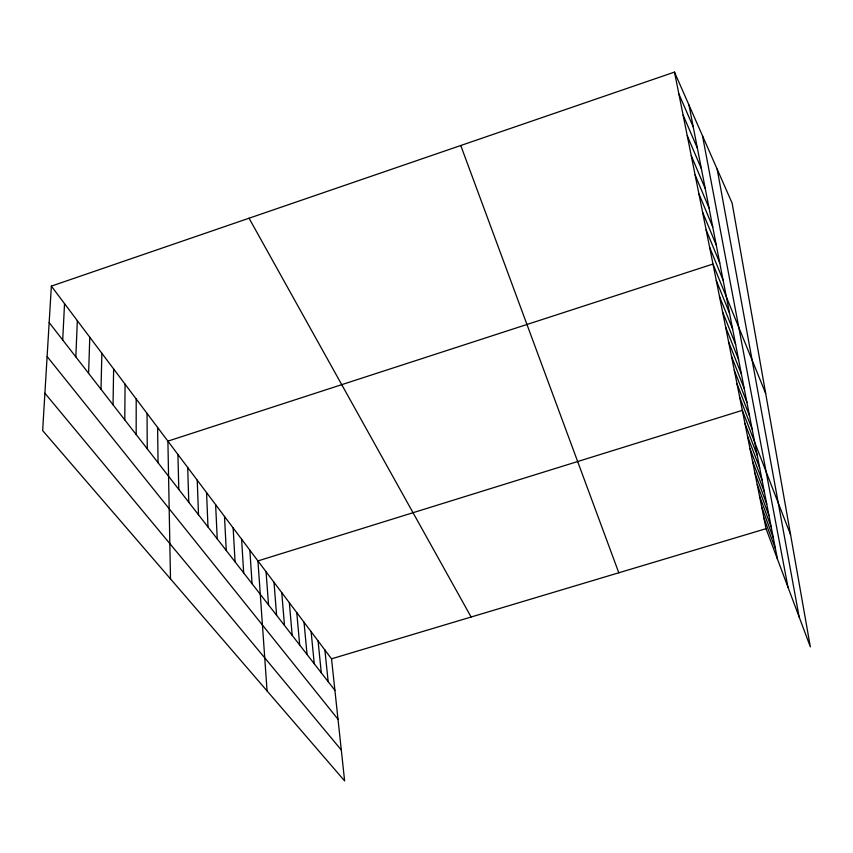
<?xml version="1.0" encoding="UTF-8"?>
<svg xmlns="http://www.w3.org/2000/svg" width="853" height="853" viewBox="0 0 853 853"><rect width="100%" height="100%" fill="white"/><g stroke="black" fill="none" stroke-linecap="round" stroke-linejoin="round"><path stroke-width="1.28" d="M136.171 434.55L136.203 398.98M124.773 419.879L125.071 384.159M113.054 404.791L113.63 368.944M101.006 389.288L101.87 353.302M88.605 373.326L89.778 337.212M75.842 356.906L77.335 320.664M62.706 339.995L64.54 303.636M51.361 286.118L42.65 430.573L344.612 780.9L331.529 658.825L51.361 286.118L674.488 72.1L732.13 203.153L810.35 646.894L766.058 528.679L674.488 72.1M331.529 658.825L766.058 528.679M44.9 393.222L341.307 750.043M47.118 356.533L338.012 719.271M49.165 322.573L334.909 690.344M249.055 218.219L471.112 617.018M678.871 93.947L693.233 126.926M683.114 115.134L697.37 148.155M687.241 135.691L701.379 168.734M691.239 155.641L705.271 188.694M695.12 175.014L709.046 208.068M698.906 193.834L712.713 226.866M702.573 212.13L716.275 245.131M706.135 229.915L719.729 262.873M709.611 247.21L723.088 280.115M765.663 393.382L712.98 264.046L167.902 441.14L170.504 578.899M716.264 280.424L729.539 313.2M719.463 296.386L732.631 329.077M722.587 311.921L735.638 344.527M725.626 327.062L738.581 359.571M728.579 341.818L741.438 374.232M731.469 356.213L744.221 388.52M734.284 370.245L746.929 402.445M737.024 383.946L749.574 416.029M739.711 397.306L752.165 429.272M790.582 534.767L742.323 410.346L257.937 560.922L267.064 690.941M744.957 423.472L757.208 455.193M747.527 436.278L759.682 467.87M750.032 448.785L762.092 480.239M752.485 460.993L764.448 492.32M754.873 472.925L766.74 504.102M757.219 484.589L768.99 515.628M759.501 495.977L771.187 526.877M761.729 507.119L773.33 537.87M763.915 518.016L775.42 548.628M460.759 145.5L618.798 572.779M688.968 105.015L777.467 559.131M702.499 135.787L787.959 587.131M717.16 169.118L799.133 616.954M324.876 649.965L328.17 681.675M318.073 640.923L321.282 672.804M311.121 631.678L314.245 663.751M304.02 622.232L307.048 654.486M296.769 612.582L299.691 645.028M289.348 602.708L292.174 635.336M281.757 592.622L284.476 625.43M274.005 582.29L276.596 615.29M266.061 571.734L268.535 604.916M249.865 550.185L252.072 583.729M241.602 539.192L243.681 572.917M233.146 527.943L235.076 561.85M224.499 516.438L226.269 550.516M215.628 504.645L217.238 538.893M206.554 492.565L207.993 526.994M197.246 480.186L198.504 514.785M187.713 467.497L188.78 502.268M177.925 454.489L178.799 489.419M157.613 427.449L158.05 462.71M147.047 413.406L147.26 448.817"/></g></svg>
